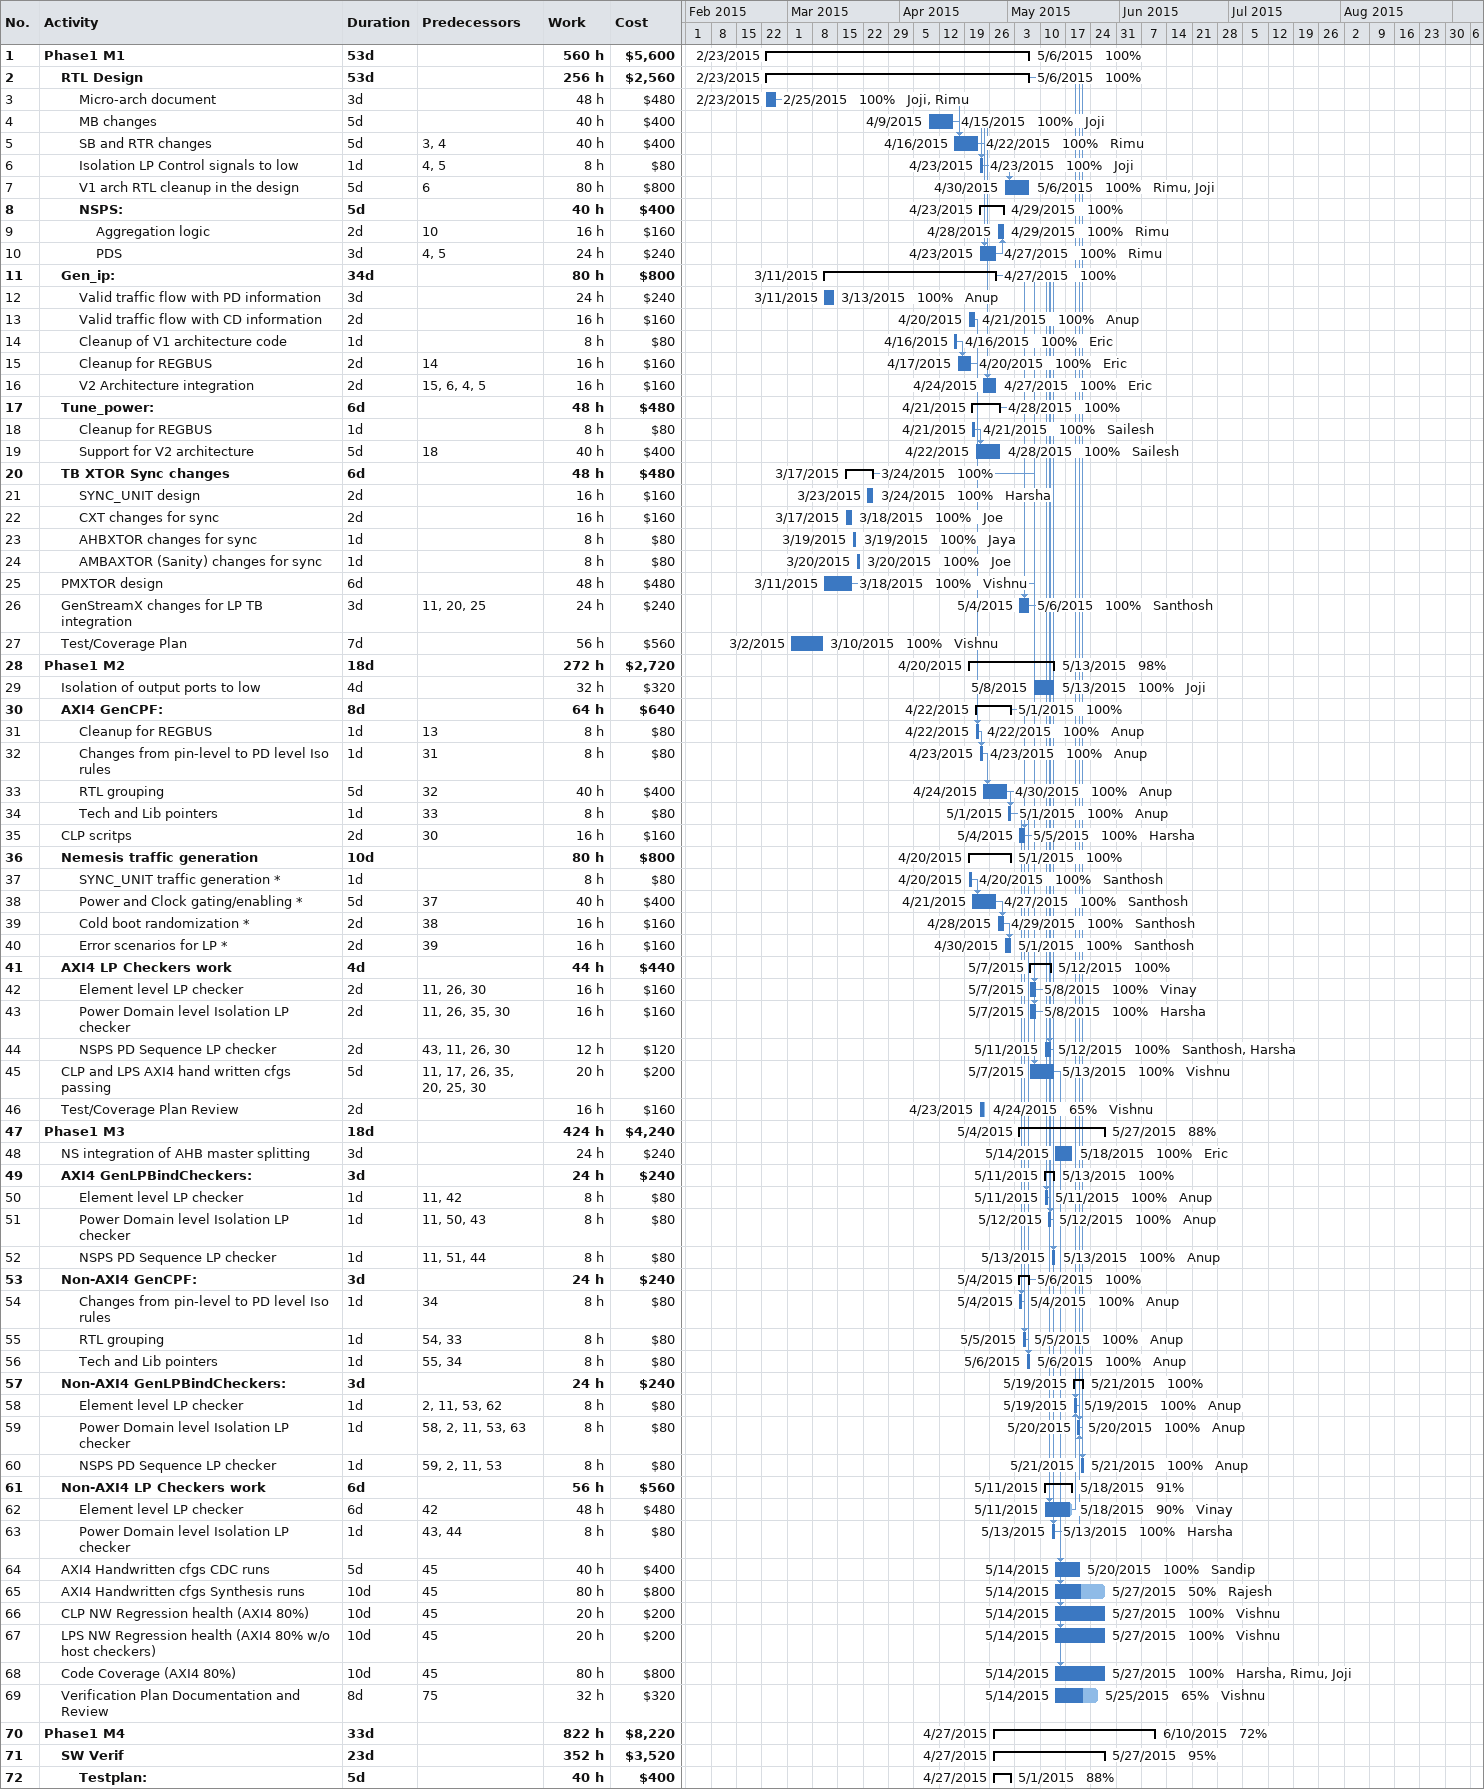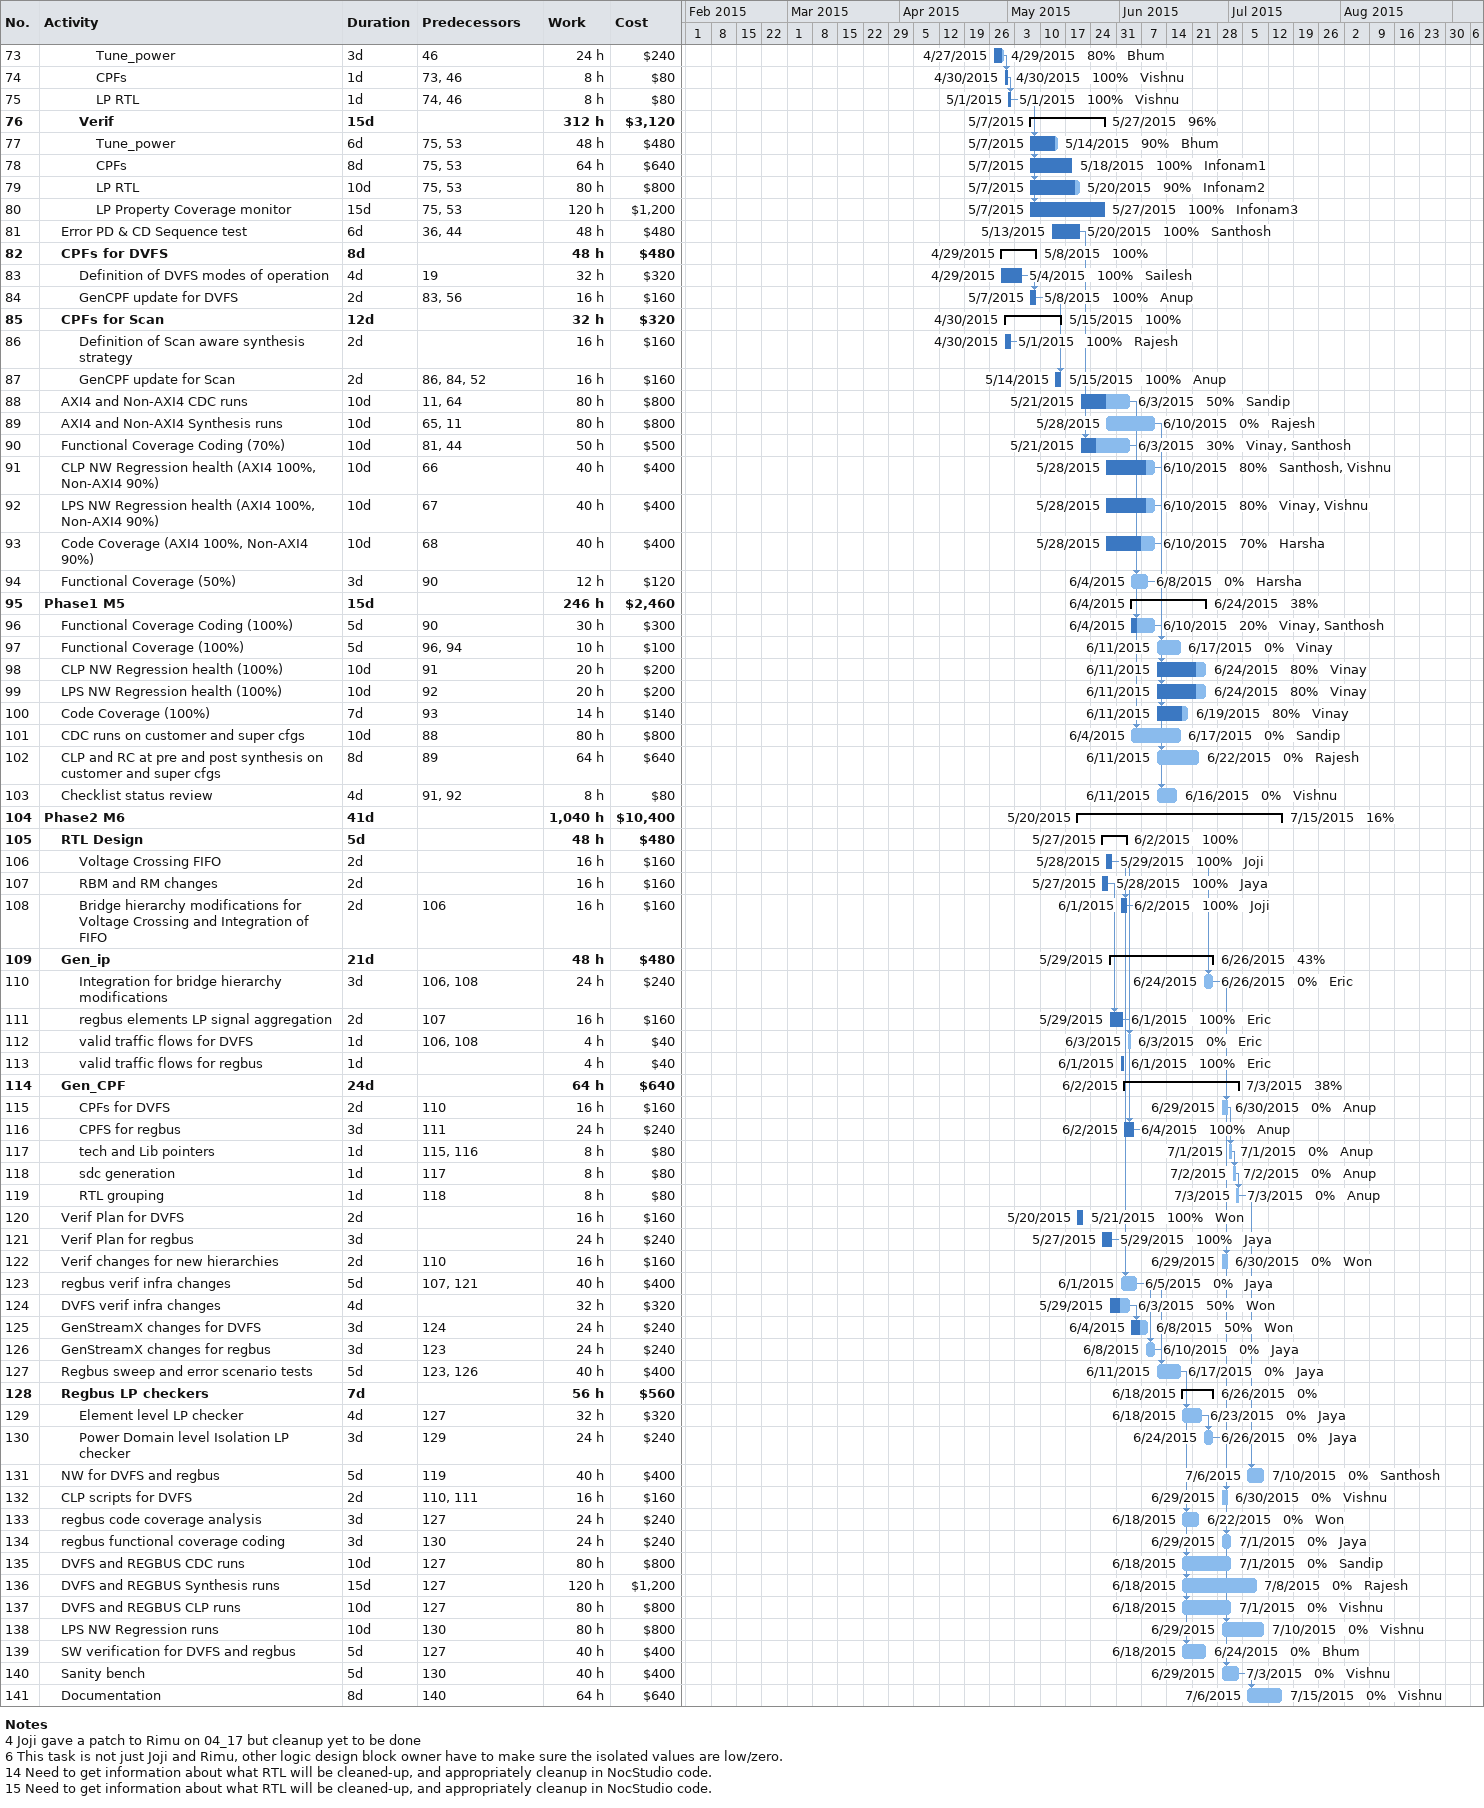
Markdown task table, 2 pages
| ID | Level | Task | Duration | Start | Finish | Predecessors | Resources | % complete | Work (h) | Cost ($) |
|---|---|---|---|---|---|---|---|---|---|---|
| 1 | 1 | **Phase1 M1** | 53d | 2015-02-23 | 2015-05-06 |  |  | 100 | 560 | 5600 |
| 2 | 2 | **RTL Design** | 53d | 2015-02-23 | 2015-05-06 |  |  | 100 | 256 | 2560 |
| 3 | 3 | Micro-arch document | 3d | 2015-02-23 | 2015-02-25 |  | Joji, Rimu | 100 | 48 | 480 |
| 4 | 3 | MB changes | 5d | 2015-04-09 | 2015-04-15 |  | Joji | 100 | 40 | 400 |
| 5 | 3 | SB and RTR changes | 5d | 2015-04-16 | 2015-04-22 | 3, 4 | Rimu | 100 | 40 | 400 |
| 6 | 3 | Isolation LP Control signals to low | 1d | 2015-04-23 | 2015-04-23 | 4, 5 | Joji | 100 | 8 | 80 |
| 7 | 3 | V1 arch RTL cleanup in the design | 5d | 2015-04-30 | 2015-05-06 | 6 | Rimu, Joji | 100 | 80 | 800 |
| 8 | 3 | **NSPS:** | 5d | 2015-04-23 | 2015-04-29 |  |  | 100 | 40 | 400 |
| 9 | 4 | Aggregation logic | 2d | 2015-04-28 | 2015-04-29 | 10 | Rimu | 100 | 16 | 160 |
| 10 | 4 | PDS | 3d | 2015-04-23 | 2015-04-27 | 4, 5 | Rimu | 100 | 24 | 240 |
| 11 | 2 | **Gen_ip:** | 34d | 2015-03-11 | 2015-04-27 |  |  | 100 | 80 | 800 |
| 12 | 3 | Valid traffic flow with PD information | 3d | 2015-03-11 | 2015-03-13 |  | Anup | 100 | 24 | 240 |
| 13 | 3 | Valid traffic flow with CD information | 2d | 2015-04-20 | 2015-04-21 |  | Anup | 100 | 16 | 160 |
| 14 | 3 | Cleanup of V1 architecture code | 1d | 2015-04-16 | 2015-04-16 |  | Eric | 100 | 8 | 80 |
| 15 | 3 | Cleanup for REGBUS | 2d | 2015-04-17 | 2015-04-20 | 14 | Eric | 100 | 16 | 160 |
| 16 | 3 | V2 Architecture integration | 2d | 2015-04-24 | 2015-04-27 | 15, 6, 4, 5 | Eric | 100 | 16 | 160 |
| 17 | 2 | **Tune_power:** | 6d | 2015-04-21 | 2015-04-28 |  |  | 100 | 48 | 480 |
| 18 | 3 | Cleanup for REGBUS | 1d | 2015-04-21 | 2015-04-21 |  | Sailesh | 100 | 8 | 80 |
| 19 | 3 | Support for V2 architecture | 5d | 2015-04-22 | 2015-04-28 | 18 | Sailesh | 100 | 40 | 400 |
| 20 | 2 | **TB XTOR Sync changes** | 6d | 2015-03-17 | 2015-03-24 |  |  | 100 | 48 | 480 |
| 21 | 3 | SYNC_UNIT design | 2d | 2015-03-23 | 2015-03-24 |  | Harsha | 100 | 16 | 160 |
| 22 | 3 | CXT changes for sync | 2d | 2015-03-17 | 2015-03-18 |  | Joe | 100 | 16 | 160 |
| 23 | 3 | AHBXTOR changes for sync | 1d | 2015-03-19 | 2015-03-19 |  | Jaya | 100 | 8 | 80 |
| 24 | 3 | AMBAXTOR (Sanity) changes for sync | 1d | 2015-03-20 | 2015-03-20 |  | Joe | 100 | 8 | 80 |
| 25 | 2 | PMXTOR design | 6d | 2015-03-11 | 2015-03-18 |  | Vishnu | 100 | 48 | 480 |
| 26 | 2 | GenStreamX changes for LP TB integration | 3d | 2015-05-04 | 2015-05-06 | 11, 20, 25 | Santhosh | 100 | 24 | 240 |
| 27 | 2 | Test/Coverage Plan | 7d | 2015-03-02 | 2015-03-10 |  | Vishnu | 100 | 56 | 560 |
| 28 | 1 | **Phase1 M2** | 18d | 2015-04-20 | 2015-05-13 |  |  | 98 | 272 | 2720 |
| 29 | 2 | Isolation of output ports to low | 4d | 2015-05-08 | 2015-05-13 |  | Joji | 100 | 32 | 320 |
| 30 | 2 | **AXI4 GenCPF:** | 8d | 2015-04-22 | 2015-05-01 |  |  | 100 | 64 | 640 |
| 31 | 3 | Cleanup for REGBUS | 1d | 2015-04-22 | 2015-04-22 | 13 | Anup | 100 | 8 | 80 |
| 32 | 3 | Changes from pin-level to PD level Iso rules | 1d | 2015-04-23 | 2015-04-23 | 31 | Anup | 100 | 8 | 80 |
| 33 | 3 | RTL grouping | 5d | 2015-04-24 | 2015-04-30 | 32 | Anup | 100 | 40 | 400 |
| 34 | 3 | Tech and Lib pointers | 1d | 2015-05-01 | 2015-05-01 | 33 | Anup | 100 | 8 | 80 |
| 35 | 2 | CLP scritps | 2d | 2015-05-04 | 2015-05-05 | 30 | Harsha | 100 | 16 | 160 |
| 36 | 2 | **Nemesis traffic generation** | 10d | 2015-04-20 | 2015-05-01 |  |  | 100 | 80 | 800 |
| 37 | 3 | SYNC_UNIT traffic generation * | 1d | 2015-04-20 | 2015-04-20 |  | Santhosh | 100 | 8 | 80 |
| 38 | 3 | Power and Clock gating/enabling * | 5d | 2015-04-21 | 2015-04-27 | 37 | Santhosh | 100 | 40 | 400 |
| 39 | 3 | Cold boot randomization * | 2d | 2015-04-28 | 2015-04-29 | 38 | Santhosh | 100 | 16 | 160 |
| 40 | 3 | Error scenarios for LP * | 2d | 2015-04-30 | 2015-05-01 | 39 | Santhosh | 100 | 16 | 160 |
| 41 | 2 | **AXI4 LP Checkers work** | 4d | 2015-05-07 | 2015-05-12 |  |  | 100 | 44 | 440 |
| 42 | 3 | Element level LP checker | 2d | 2015-05-07 | 2015-05-08 | 11, 26, 30 | Vinay | 100 | 16 | 160 |
| 43 | 3 | Power Domain level Isolation LP checker | 2d | 2015-05-07 | 2015-05-08 | 11, 26, 35, 30 | Harsha | 100 | 16 | 160 |
| 44 | 3 | NSPS PD Sequence LP checker | 2d | 2015-05-11 | 2015-05-12 | 43, 11, 26, 30 | Santhosh, Harsha | 100 | 12 | 120 |
| 45 | 2 | CLP and LPS AXI4 hand written cfgs passing | 5d | 2015-05-07 | 2015-05-13 | 11, 17, 26, 35, 20, 25, 30 | Vishnu | 100 | 20 | 200 |
| 46 | 2 | Test/Coverage Plan Review | 2d | 2015-04-23 | 2015-04-24 |  | Vishnu | 65 | 16 | 160 |
| 47 | 1 | **Phase1 M3** | 18d | 2015-05-04 | 2015-05-27 |  |  | 88 | 424 | 4240 |
| 48 | 2 | NS integration of AHB master splitting | 3d | 2015-05-14 | 2015-05-18 |  | Eric | 100 | 24 | 240 |
| 49 | 2 | **AXI4 GenLPBindCheckers:** | 3d | 2015-05-11 | 2015-05-13 |  |  | 100 | 24 | 240 |
| 50 | 3 | Element level LP checker | 1d | 2015-05-11 | 2015-05-11 | 11, 42 | Anup | 100 | 8 | 80 |
| 51 | 3 | Power Domain level Isolation LP checker | 1d | 2015-05-12 | 2015-05-12 | 11, 50, 43 | Anup | 100 | 8 | 80 |
| 52 | 3 | NSPS PD Sequence LP checker | 1d | 2015-05-13 | 2015-05-13 | 11, 51, 44 | Anup | 100 | 8 | 80 |
| 53 | 2 | **Non-AXI4 GenCPF:** | 3d | 2015-05-04 | 2015-05-06 |  |  | 100 | 24 | 240 |
| 54 | 3 | Changes from pin-level to PD level Iso rules | 1d | 2015-05-04 | 2015-05-04 | 34 | Anup | 100 | 8 | 80 |
| 55 | 3 | RTL grouping | 1d | 2015-05-05 | 2015-05-05 | 54, 33 | Anup | 100 | 8 | 80 |
| 56 | 3 | Tech and Lib pointers | 1d | 2015-05-06 | 2015-05-06 | 55, 34 | Anup | 100 | 8 | 80 |
| 57 | 2 | **Non-AXI4 GenLPBindCheckers:** | 3d | 2015-05-19 | 2015-05-21 |  |  | 100 | 24 | 240 |
| 58 | 3 | Element level LP checker | 1d | 2015-05-19 | 2015-05-19 | 2, 11, 53, 62 | Anup | 100 | 8 | 80 |
| 59 | 3 | Power Domain level Isolation LP checker | 1d | 2015-05-20 | 2015-05-20 | 58, 2, 11, 53, 63 | Anup | 100 | 8 | 80 |
| 60 | 3 | NSPS PD Sequence LP checker | 1d | 2015-05-21 | 2015-05-21 | 59, 2, 11, 53 | Anup | 100 | 8 | 80 |
| 61 | 2 | **Non-AXI4 LP Checkers work** | 6d | 2015-05-11 | 2015-05-18 |  |  | 91 | 56 | 560 |
| 62 | 3 | Element level LP checker | 6d | 2015-05-11 | 2015-05-18 | 42 | Vinay | 90 | 48 | 480 |
| 63 | 3 | Power Domain level Isolation LP checker | 1d | 2015-05-13 | 2015-05-13 | 43, 44 | Harsha | 100 | 8 | 80 |
| 64 | 2 | AXI4 Handwritten cfgs CDC runs | 5d | 2015-05-14 | 2015-05-20 | 45 | Sandip | 100 | 40 | 400 |
| 65 | 2 | AXI4 Handwritten cfgs Synthesis runs | 10d | 2015-05-14 | 2015-05-27 | 45 | Rajesh | 50 | 80 | 800 |
| 66 | 2 | CLP NW Regression health (AXI4 80%) | 10d | 2015-05-14 | 2015-05-27 | 45 | Vishnu | 100 | 20 | 200 |
| 67 | 2 | LPS NW Regression health (AXI4 80% w/o host checkers) | 10d | 2015-05-14 | 2015-05-27 | 45 | Vishnu | 100 | 20 | 200 |
| 68 | 2 | Code Coverage (AXI4 80%) | 10d | 2015-05-14 | 2015-05-27 | 45 | Harsha, Rimu, Joji | 100 | 80 | 800 |
| 69 | 2 | Verification Plan Documentation and Review | 8d | 2015-05-14 | 2015-05-25 | 75 | Vishnu | 65 | 32 | 320 |
| 70 | 1 | **Phase1 M4** | 33d | 2015-04-27 | 2015-06-10 |  |  | 72 | 822 | 8220 |
| 71 | 2 | **SW Verif** | 23d | 2015-04-27 | 2015-05-27 |  |  | 95 | 352 | 3520 |
| 72 | 3 | **Testplan:** | 5d | 2015-04-27 | 2015-05-01 |  |  | 88 | 40 | 400 |
| 73 | 4 | Tune_power | 3d | 2015-04-27 | 2015-04-29 | 46 | Bhum | 80 | 24 | 240 |
| 74 | 4 | CPFs | 1d | 2015-04-30 | 2015-04-30 | 73, 46 | Vishnu | 100 | 8 | 80 |
| 75 | 4 | LP RTL | 1d | 2015-05-01 | 2015-05-01 | 74, 46 | Vishnu | 100 | 8 | 80 |
| 76 | 3 | **Verif** | 15d | 2015-05-07 | 2015-05-27 |  |  | 96 | 312 | 3120 |
| 77 | 4 | Tune_power | 6d | 2015-05-07 | 2015-05-14 | 75, 53 | Bhum | 90 | 48 | 480 |
| 78 | 4 | CPFs | 8d | 2015-05-07 | 2015-05-18 | 75, 53 | Infonam1 | 100 | 64 | 640 |
| 79 | 4 | LP RTL | 10d | 2015-05-07 | 2015-05-20 | 75, 53 | Infonam2 | 90 | 80 | 800 |
| 80 | 4 | LP Property Coverage monitor | 15d | 2015-05-07 | 2015-05-27 | 75, 53 | Infonam3 | 100 | 120 | 1200 |
| 81 | 2 | Error PD & CD Sequence test | 6d | 2015-05-13 | 2015-05-20 | 36, 44 | Santhosh | 100 | 48 | 480 |
| 82 | 2 | **CPFs for DVFS** | 8d | 2015-04-29 | 2015-05-08 |  |  | 100 | 48 | 480 |
| 83 | 3 | Definition of DVFS modes of operation | 4d | 2015-04-29 | 2015-05-04 | 19 | Sailesh | 100 | 32 | 320 |
| 84 | 3 | GenCPF update for DVFS | 2d | 2015-05-07 | 2015-05-08 | 83, 56 | Anup | 100 | 16 | 160 |
| 85 | 2 | **CPFs for Scan** | 12d | 2015-04-30 | 2015-05-15 |  |  | 100 | 32 | 320 |
| 86 | 3 | Definition of Scan aware synthesis strategy | 2d | 2015-04-30 | 2015-05-01 |  | Rajesh | 100 | 16 | 160 |
| 87 | 3 | GenCPF update for Scan | 2d | 2015-05-14 | 2015-05-15 | 86, 84, 52 | Anup | 100 | 16 | 160 |
| 88 | 2 | AXI4 and Non-AXI4 CDC runs | 10d | 2015-05-21 | 2015-06-03 | 11, 64 | Sandip | 50 | 80 | 800 |
| 89 | 2 | AXI4 and Non-AXI4 Synthesis runs | 10d | 2015-05-28 | 2015-06-10 | 65, 11 | Rajesh | 0 | 80 | 800 |
| 90 | 2 | Functional Coverage Coding (70%) | 10d | 2015-05-21 | 2015-06-03 | 81, 44 | Vinay, Santhosh | 30 | 50 | 500 |
| 91 | 2 | CLP NW Regression health (AXI4 100%, Non-AXI4 90%) | 10d | 2015-05-28 | 2015-06-10 | 66 | Santhosh, Vishnu | 80 | 40 | 400 |
| 92 | 2 | LPS NW Regression health (AXI4 100%, Non-AXI4 90%) | 10d | 2015-05-28 | 2015-06-10 | 67 | Vinay, Vishnu | 80 | 40 | 400 |
| 93 | 2 | Code Coverage (AXI4 100%, Non-AXI4 90%) | 10d | 2015-05-28 | 2015-06-10 | 68 | Harsha | 70 | 40 | 400 |
| 94 | 2 | Functional Coverage (50%) | 3d | 2015-06-04 | 2015-06-08 | 90 | Harsha | 0 | 12 | 120 |
| 95 | 1 | **Phase1 M5** | 15d | 2015-06-04 | 2015-06-24 |  |  | 38 | 246 | 2460 |
| 96 | 2 | Functional Coverage Coding (100%) | 5d | 2015-06-04 | 2015-06-10 | 90 | Vinay, Santhosh | 20 | 30 | 300 |
| 97 | 2 | Functional Coverage (100%) | 5d | 2015-06-11 | 2015-06-17 | 96, 94 | Vinay | 0 | 10 | 100 |
| 98 | 2 | CLP NW Regression health (100%) | 10d | 2015-06-11 | 2015-06-24 | 91 | Vinay | 80 | 20 | 200 |
| 99 | 2 | LPS NW Regression health (100%) | 10d | 2015-06-11 | 2015-06-24 | 92 | Vinay | 80 | 20 | 200 |
| 100 | 2 | Code Coverage (100%) | 7d | 2015-06-11 | 2015-06-19 | 93 | Vinay | 80 | 14 | 140 |
| 101 | 2 | CDC runs on customer and super cfgs | 10d | 2015-06-04 | 2015-06-17 | 88 | Sandip | 0 | 80 | 800 |
| 102 | 2 | CLP and RC at pre and post synthesis on customer and super cfgs | 8d | 2015-06-11 | 2015-06-22 | 89 | Rajesh | 0 | 64 | 640 |
| 103 | 2 | Checklist status review | 4d | 2015-06-11 | 2015-06-16 | 91, 92 | Vishnu | 0 | 8 | 80 |
| 104 | 1 | **Phase2 M6** | 41d | 2015-05-20 | 2015-07-15 |  |  | 16 | 1040 | 10400 |
| 105 | 2 | **RTL Design** | 5d | 2015-05-27 | 2015-06-02 |  |  | 100 | 48 | 480 |
| 106 | 3 | Voltage Crossing FIFO | 2d | 2015-05-28 | 2015-05-29 |  | Joji | 100 | 16 | 160 |
| 107 | 3 | RBM and RM changes | 2d | 2015-05-27 | 2015-05-28 |  | Jaya | 100 | 16 | 160 |
| 108 | 3 | Bridge hierarchy modifications for Voltage Crossing and Integration of FIFO | 2d | 2015-06-01 | 2015-06-02 | 106 | Joji | 100 | 16 | 160 |
| 109 | 2 | **Gen_ip** | 21d | 2015-05-29 | 2015-06-26 |  |  | 43 | 48 | 480 |
| 110 | 3 | Integration for bridge hierarchy modifications | 3d | 2015-06-24 | 2015-06-26 | 106, 108 | Eric | 0 | 24 | 240 |
| 111 | 3 | regbus elements LP signal aggregation | 2d | 2015-05-29 | 2015-06-01 | 107 | Eric | 100 | 16 | 160 |
| 112 | 3 | valid traffic flows for DVFS | 1d | 2015-06-03 | 2015-06-03 | 106, 108 | Eric | 0 | 4 | 40 |
| 113 | 3 | valid traffic flows for regbus | 1d | 2015-06-01 | 2015-06-01 |  | Eric | 100 | 4 | 40 |
| 114 | 2 | **Gen_CPF** | 24d | 2015-06-02 | 2015-07-03 |  |  | 38 | 64 | 640 |
| 115 | 3 | CPFs for DVFS | 2d | 2015-06-29 | 2015-06-30 | 110 | Anup | 0 | 16 | 160 |
| 116 | 3 | CPFS for regbus | 3d | 2015-06-02 | 2015-06-04 | 111 | Anup | 100 | 24 | 240 |
| 117 | 3 | tech and Lib pointers | 1d | 2015-07-01 | 2015-07-01 | 115, 116 | Anup | 0 | 8 | 80 |
| 118 | 3 | sdc generation | 1d | 2015-07-02 | 2015-07-02 | 117 | Anup | 0 | 8 | 80 |
| 119 | 3 | RTL grouping | 1d | 2015-07-03 | 2015-07-03 | 118 | Anup | 0 | 8 | 80 |
| 120 | 2 | Verif Plan for DVFS | 2d | 2015-05-20 | 2015-05-21 |  | Won | 100 | 16 | 160 |
| 121 | 2 | Verif Plan for regbus | 3d | 2015-05-27 | 2015-05-29 |  | Jaya | 100 | 24 | 240 |
| 122 | 2 | Verif changes for new hierarchies | 2d | 2015-06-29 | 2015-06-30 | 110 | Won | 0 | 16 | 160 |
| 123 | 2 | regbus verif infra changes | 5d | 2015-06-01 | 2015-06-05 | 107, 121 | Jaya | 0 | 40 | 400 |
| 124 | 2 | DVFS verif infra changes | 4d | 2015-05-29 | 2015-06-03 |  | Won | 50 | 32 | 320 |
| 125 | 2 | GenStreamX changes for DVFS | 3d | 2015-06-04 | 2015-06-08 | 124 | Won | 50 | 24 | 240 |
| 126 | 2 | GenStreamX changes for regbus | 3d | 2015-06-08 | 2015-06-10 | 123 | Jaya | 0 | 24 | 240 |
| 127 | 2 | Regbus sweep and error scenario tests | 5d | 2015-06-11 | 2015-06-17 | 123, 126 | Jaya | 0 | 40 | 400 |
| 128 | 2 | **Regbus LP checkers** | 7d | 2015-06-18 | 2015-06-26 |  |  | 0 | 56 | 560 |
| 129 | 3 | Element level LP checker | 4d | 2015-06-18 | 2015-06-23 | 127 | Jaya | 0 | 32 | 320 |
| 130 | 3 | Power Domain level Isolation LP checker | 3d | 2015-06-24 | 2015-06-26 | 129 | Jaya | 0 | 24 | 240 |
| 131 | 2 | NW for DVFS and regbus | 5d | 2015-07-06 | 2015-07-10 | 119 | Santhosh | 0 | 40 | 400 |
| 132 | 2 | CLP scripts for DVFS | 2d | 2015-06-29 | 2015-06-30 | 110, 111 | Vishnu | 0 | 16 | 160 |
| 133 | 2 | regbus code coverage analysis | 3d | 2015-06-18 | 2015-06-22 | 127 | Won | 0 | 24 | 240 |
| 134 | 2 | regbus functional coverage coding | 3d | 2015-06-29 | 2015-07-01 | 130 | Jaya | 0 | 24 | 240 |
| 135 | 2 | DVFS and REGBUS CDC runs | 10d | 2015-06-18 | 2015-07-01 | 127 | Sandip | 0 | 80 | 800 |
| 136 | 2 | DVFS and REGBUS Synthesis runs | 15d | 2015-06-18 | 2015-07-08 | 127 | Rajesh | 0 | 120 | 1200 |
| 137 | 2 | DVFS and REGBUS CLP runs | 10d | 2015-06-18 | 2015-07-01 | 127 | Vishnu | 0 | 80 | 800 |
| 138 | 2 | LPS NW Regression runs | 10d | 2015-06-29 | 2015-07-10 | 130 | Vishnu | 0 | 80 | 800 |
| 139 | 2 | SW verification for DVFS and regbus | 5d | 2015-06-18 | 2015-06-24 | 127 | Bhum | 0 | 40 | 400 |
| 140 | 2 | Sanity bench | 5d | 2015-06-29 | 2015-07-03 | 130 | Vishnu | 0 | 40 | 400 |
| 141 | 2 | Documentation | 8d | 2015-07-06 | 2015-07-15 | 140 | Vishnu | 0 | 64 | 640 |

Notes
- 4: Joji gave a patch to Rimu on 04_17 but cleanup yet to be done
- 6: This task is not just Joji and Rimu, other logic design block owner have to make sure the isolated values are low/zero.
- 14: Need to get information about what RTL will be cleaned-up, and appropriately cleanup in NocStudio code.
- 15: Need to get information about what RTL will be cleaned-up, and appropriately cleanup in NocStudio code.
